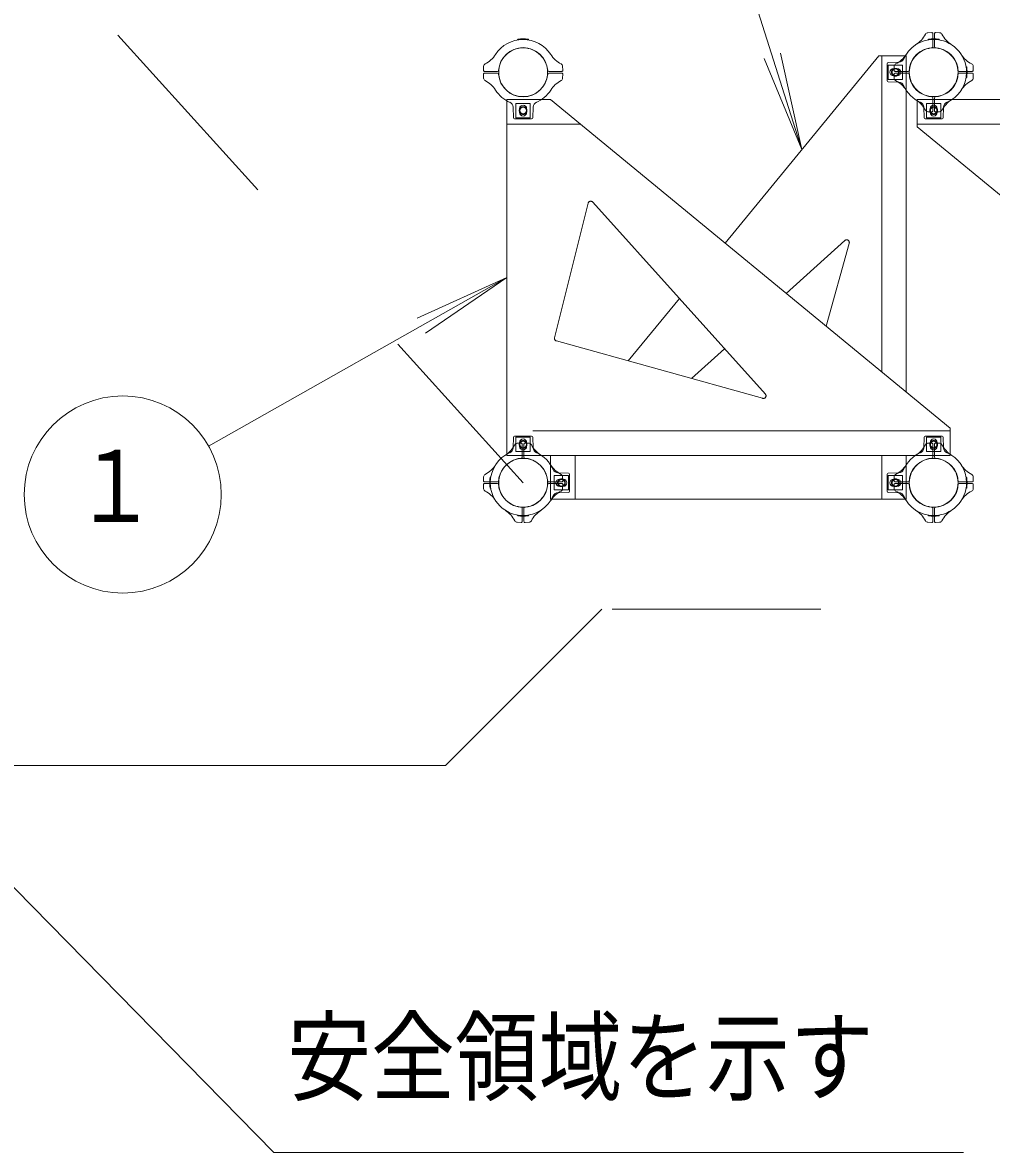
# Model space of a CAD drawing. Units: millimetres on the paper, scale 1:60. Extents: x 0 to 420, y -297 to 594.
# Drawn here: x 190.05 to 219.55, y 379.14 to 413.54 of the extents above; entities that cross this region are included whole.
import ezdxf
from ezdxf.enums import TextEntityAlignment as Align

# ---------------------------------------------------------------- set-up
doc = ezdxf.new("R2010")
doc.units = ezdxf.units.MM
for name, pattern in [('USER1', [19.05, 12.7, -6.35]), ('USER2', [50.8, 31.75, -6.35, 6.35, -6.35]), ('USER3', [63.5, 31.75, -6.35, 6.35, -6.35, 6.35, -6.35])]:
    doc.linetypes.add(name, pattern=pattern)
doc.layers.add('LY_1', color=7, linetype='Continuous', lineweight=9)
doc.styles.add('ＭＳ ゴシック', font='')
doc.styles.get('ＭＳ ゴシック').set_extended_font_data('MS Gothic')

msp = doc.modelspace()

# ---------------------------------------------------------------- linework, layer by layer
at = {"layer": 'LY_1', "linetype": 'USER2', "lineweight": 18}
msp.add_line((167.378, 441.404), (205.288, 399.527), dxfattribs=at)
at = {"layer": 'LY_1', "lineweight": 18}
for p, q in [((211.447, 417.005), (213.778, 409.677)), ((217.729, 413.234), (217.598, 413.23)), ((217.763, 412.808), (217.763, 413.201)), ((217.813, 412.808), (217.813, 413.201)), ((217.848, 413.234), (217.979, 413.23)), ((205.121, 413.013), (205.121, 413.016)), ((205.455, 413.013), (205.455, 413.016)), ((217.621, 413.013), (217.621, 413.016)), ((217.955, 413.013), (217.955, 413.016)), ((213.778, 409.677), (213.122, 412.604)), ((216.121, 412.527), (216.955, 412.527)), ((204.081, 412.087), (204.085, 412.218)), ((206.495, 412.087), (206.491, 412.208)), ((213.778, 409.677), (212.623, 412.445)), ((216.371, 411.768), (216.371, 412.287)), ((216.404, 412.32), (216.726, 412.331)), ((216.581, 412.087), (216.585, 412.218)), ((218.774, 412.194), (218.777, 412.194)), ((218.995, 412.087), (218.991, 412.208)), ((204.081, 411.968), (204.085, 411.837)), ((204.507, 412.052), (204.114, 412.052)), ((204.507, 412.002), (204.114, 412.002)), ((206.069, 412.052), (206.462, 412.052)), ((206.069, 412.002), (206.462, 412.002)), ((206.495, 411.968), (206.491, 411.846)), ((216.581, 411.968), (216.585, 411.837)), ((217.007, 412.052), (216.614, 412.052)), ((217.007, 412.002), (216.614, 412.002)), ((218.569, 412.052), (218.962, 412.052)), ((218.569, 412.002), (218.962, 412.002)), ((218.774, 411.861), (218.777, 411.861)), ((218.995, 411.968), (218.991, 411.846)), ((216.404, 411.734), (216.726, 411.723)), ((204.788, 400.361), (204.788, 411.194)), ((217.288, 410.361), (217.288, 411.194)), ((217.763, 411.246), (217.763, 410.853)), ((217.813, 411.246), (217.813, 410.853)), ((204.995, 410.643), (204.984, 410.965)), ((205.581, 410.643), (205.592, 410.965)), ((217.495, 410.643), (217.484, 410.965)), ((217.729, 410.82), (217.607, 410.824)), ((217.848, 410.82), (217.969, 410.824)), ((218.081, 410.643), (218.092, 410.965)), ((205.548, 410.611), (205.029, 410.611)), ((218.048, 410.611), (217.529, 410.611)), ((195.71, 400.645), (204.788, 405.777)), ((204.788, 405.777), (202.058, 404.534)), ((204.788, 405.777), (202.315, 404.079)), ((218.288, 401.194), (218.288, 400.361)), ((204.995, 400.912), (204.984, 400.589)), ((205.029, 400.944), (205.548, 400.944)), ((205.581, 400.912), (205.592, 400.589)), ((217.495, 400.912), (217.484, 400.589)), ((217.529, 400.944), (218.048, 400.944)), ((218.081, 400.912), (218.092, 400.589)), ((205.229, 400.734), (205.107, 400.73)), ((205.263, 400.308), (205.263, 400.701)), ((205.313, 400.308), (205.313, 400.701)), ((205.348, 400.734), (205.469, 400.73)), ((217.729, 400.734), (217.598, 400.73)), ((217.763, 400.308), (217.763, 400.701)), ((217.813, 400.308), (217.813, 400.701)), ((217.848, 400.734), (217.979, 400.73)), ((206.673, 399.82), (206.35, 399.831)), ((206.705, 399.787), (206.705, 399.268)), ((216.371, 399.268), (216.371, 399.787)), ((216.404, 399.82), (216.726, 399.831)), ((204.081, 399.587), (204.085, 399.708)), ((204.081, 399.468), (204.085, 399.346)), ((204.507, 399.552), (204.114, 399.552)), ((204.507, 399.502), (204.114, 399.502)), ((204.302, 399.694), (204.299, 399.694)), ((206.069, 399.552), (206.462, 399.552)), ((206.069, 399.502), (206.462, 399.502)), ((206.495, 399.587), (206.491, 399.718)), ((206.495, 399.468), (206.491, 399.337)), ((216.581, 399.587), (216.585, 399.708)), ((216.581, 399.468), (216.585, 399.346)), ((217.007, 399.552), (216.614, 399.552)), ((217.007, 399.502), (216.614, 399.502)), ((218.569, 399.552), (218.962, 399.552)), ((218.569, 399.502), (218.962, 399.502)), ((218.774, 399.694), (218.777, 399.694)), ((218.995, 399.587), (218.991, 399.718)), ((218.995, 399.468), (218.991, 399.337)), ((204.302, 399.361), (204.299, 399.361)), ((206.673, 399.234), (206.35, 399.223)), ((216.404, 399.234), (216.726, 399.223)), ((218.774, 399.361), (218.777, 399.361)), ((205.263, 398.746), (205.263, 398.353)), ((205.313, 398.746), (205.313, 398.353)), ((216.955, 399.027), (206.121, 399.027)), ((217.763, 398.746), (217.763, 398.353)), ((217.813, 398.746), (217.813, 398.353)), ((205.121, 398.541), (205.121, 398.538)), ((205.455, 398.541), (205.455, 398.538)), ((217.621, 398.541), (217.621, 398.538)), ((217.955, 398.541), (217.955, 398.538)), ((205.229, 398.32), (205.098, 398.325)), ((205.348, 398.32), (205.479, 398.325)), ((217.729, 398.32), (217.607, 398.324)), ((217.848, 398.32), (217.969, 398.324)), ((197.694, 379.136), (186.128, 390.917)), ((197.694, 379.136), (218.694, 379.136))]:
    msp.add_line(p, q, dxfattribs=at)
at = {"layer": 'LY_1'}
for p, q in [((211.436, 406.826), (216.121, 412.527)), ((216.955, 412.527), (216.955, 402.29)), ((216.563, 412.136), (216.68, 412.136)), ((216.563, 411.919), (216.68, 411.919)), ((204.788, 411.194), (206.121, 411.194)), ((206.121, 411.194), (218.288, 401.194)), ((217.288, 411.194), (230.788, 411.194)), ((205.18, 410.802), (205.18, 410.919)), ((205.396, 410.802), (205.396, 410.919)), ((217.68, 410.802), (217.68, 410.919)), ((217.896, 410.802), (217.896, 410.919)), ((229.455, 400.361), (217.288, 410.361)), ((206.242, 403.944), (207.266, 408.039)), ((207.266, 408.039), (207.269, 408.049)), ((207.269, 408.049), (207.274, 408.059)), ((207.274, 408.059), (207.28, 408.068)), ((207.28, 408.068), (207.288, 408.077)), ((207.288, 408.077), (207.296, 408.084)), ((207.296, 408.084), (207.306, 408.09)), ((207.306, 408.09), (207.316, 408.095)), ((207.316, 408.095), (207.327, 408.098)), ((207.327, 408.098), (207.338, 408.1)), ((207.338, 408.1), (207.35, 408.1)), ((207.35, 408.1), (207.361, 408.099)), ((207.361, 408.099), (207.372, 408.096)), ((207.372, 408.096), (207.383, 408.092)), ((207.383, 408.092), (207.393, 408.087)), ((207.393, 408.087), (207.402, 408.08)), ((207.402, 408.08), (207.41, 408.072)), ((207.41, 408.072), (212.664, 402.228)), ((213.298, 405.295), (215.087, 406.903)), ((215.217, 406.817), (214.514, 404.295)), ((215.087, 406.903), (215.096, 406.911)), ((215.096, 406.911), (215.107, 406.916)), ((215.107, 406.916), (215.117, 406.92)), ((215.117, 406.92), (215.129, 406.923)), ((215.129, 406.923), (215.14, 406.924)), ((215.14, 406.924), (215.152, 406.923)), ((215.152, 406.923), (215.163, 406.92)), ((215.163, 406.92), (215.174, 406.916)), ((215.174, 406.916), (215.184, 406.911)), ((215.184, 406.911), (215.193, 406.903)), ((215.193, 406.903), (215.201, 406.895)), ((215.201, 406.895), (215.208, 406.886)), ((215.208, 406.886), (215.213, 406.875)), ((215.213, 406.875), (215.217, 406.864)), ((215.217, 406.864), (215.22, 406.852)), ((215.22, 406.829), (215.217, 406.817)), ((215.22, 406.852), (215.221, 406.84)), ((215.221, 406.84), (215.22, 406.829)), ((208.487, 403.238), (210.048, 405.138)), ((206.24, 403.932), (206.242, 403.944)), ((206.24, 403.92), (206.24, 403.932)), ((206.242, 403.907), (206.24, 403.92)), ((206.245, 403.896), (206.242, 403.907)), ((206.251, 403.885), (206.245, 403.896)), ((206.258, 403.875), (206.251, 403.885)), ((206.267, 403.866), (206.258, 403.875)), ((206.277, 403.858), (206.267, 403.866)), ((206.288, 403.852), (206.277, 403.858)), ((206.3, 403.848), (206.288, 403.852)), ((212.578, 402.098), (206.3, 403.848)), ((210.413, 402.701), (211.423, 403.609)), ((212.664, 402.228), (212.671, 402.219)), ((212.671, 402.219), (212.677, 402.209)), ((212.677, 402.209), (212.681, 402.198)), ((212.681, 402.198), (212.684, 402.187)), ((212.684, 402.187), (212.685, 402.175)), ((212.685, 402.175), (212.684, 402.164)), ((212.59, 402.095), (212.578, 402.098)), ((212.601, 402.095), (212.59, 402.095)), ((212.613, 402.095), (212.601, 402.095)), ((212.625, 402.098), (212.613, 402.095)), ((212.636, 402.102), (212.625, 402.098)), ((212.646, 402.107), (212.636, 402.102)), ((212.656, 402.114), (212.646, 402.107)), ((212.664, 402.122), (212.656, 402.114)), ((212.671, 402.132), (212.664, 402.122)), ((212.677, 402.142), (212.671, 402.132)), ((212.681, 402.152), (212.677, 402.142)), ((212.684, 402.164), (212.681, 402.152)), ((205.18, 400.752), (205.18, 400.636)), ((205.396, 400.752), (205.396, 400.636)), ((217.68, 400.752), (217.68, 400.636)), ((217.896, 400.752), (217.896, 400.636)), ((218.288, 400.361), (204.788, 400.361)), ((206.121, 399.027), (206.121, 400.361)), ((216.955, 400.361), (216.955, 399.027)), ((206.513, 399.636), (206.396, 399.636)), ((216.563, 399.636), (216.68, 399.636)), ((206.513, 399.419), (206.396, 399.419)), ((216.563, 399.419), (216.68, 399.419))]:
    msp.add_line(p, q, dxfattribs=at)
at = {"layer": 'LY_1', "linetype": 'USER1', "lineweight": 18}
for p, q in [((216.205, 412.527), (216.205, 402.906)), ((216.405, 411.811), (216.405, 412.244)), ((216.405, 412.244), (216.838, 412.244)), ((216.838, 412.244), (216.838, 411.811)), ((216.838, 411.811), (216.405, 411.811)), ((205.071, 411.077), (205.505, 411.077)), ((205.071, 410.644), (205.071, 411.077)), ((205.505, 411.077), (205.505, 410.644)), ((217.571, 411.077), (218.005, 411.077)), ((217.571, 410.644), (217.571, 411.077)), ((218.005, 411.077), (218.005, 410.644)), ((207.034, 410.444), (204.788, 410.444)), ((205.505, 410.644), (205.071, 410.644)), ((217.288, 410.444), (230.788, 410.444)), ((218.005, 410.644), (217.571, 410.644)), ((218.288, 401.111), (204.788, 401.111)), ((205.071, 400.477), (205.071, 400.911)), ((205.071, 400.911), (205.505, 400.911)), ((205.505, 400.911), (205.505, 400.477)), ((217.571, 400.477), (217.571, 400.911)), ((217.571, 400.911), (218.005, 400.911)), ((218.005, 400.911), (218.005, 400.477)), ((205.505, 400.477), (205.071, 400.477)), ((218.005, 400.477), (217.571, 400.477)), ((206.871, 400.361), (206.871, 399.027)), ((216.205, 400.361), (216.205, 399.027)), ((206.238, 399.311), (206.238, 399.744)), ((206.238, 399.744), (206.671, 399.744)), ((206.671, 399.744), (206.671, 399.311)), ((216.405, 399.311), (216.405, 399.744)), ((216.405, 399.744), (216.838, 399.744)), ((216.838, 399.744), (216.838, 399.311)), ((206.671, 399.311), (206.238, 399.311)), ((216.838, 399.311), (216.405, 399.311))]:
    msp.add_line(p, q, dxfattribs=at)
at = {"layer": 'LY_1', "linetype": 'USER3', "lineweight": 18}
for p, q in [((207.687, 395.678), (202.925, 390.917)), ((252.452, 395.678), (207.687, 395.678)), ((202.925, 390.917), (169.331, 390.917))]:
    msp.add_line(p, q, dxfattribs=at)
at = {"layer": 'LY_1', "linetype": 'USER2', "lineweight": 18}
for centre in [(205.288, 412.027), (217.788, 412.027), (205.288, 399.527), (217.788, 399.527)]:
    msp.add_circle(centre, 0.743, dxfattribs=at)
at = {"layer": 'LY_1', "linetype": 'USER1', "lineweight": 18}
for centre in [(216.621, 412.027), (205.288, 410.861), (217.788, 410.861), (205.288, 400.694), (217.788, 400.694), (206.455, 399.527), (216.621, 399.527)]:
    msp.add_circle(centre, 0.117, dxfattribs=at)
at = {"layer": 'LY_1', "lineweight": 18}
for centre, radius in [((216.621, 412.027), 0.1), ((205.288, 410.861), 0.1), ((217.788, 410.861), 0.1), ((193.099, 399.169), 3), ((205.288, 400.694), 0.1), ((217.788, 400.694), 0.1), ((206.455, 399.527), 0.1), ((216.621, 399.527), 0.1)]:
    msp.add_circle(centre, radius, dxfattribs=at)
for centre, radius, start, end in [((216.797, 413.569), 0.833, 302.7272, 332.5412), ((217.61, 413.147), 0.0833, 92, 152.5412), ((217.73, 413.201), 0.0333, 0, 92), ((217.846, 413.201), 0.0333, 88, 180), ((217.966, 413.147), 0.0833, 27.4588, 88), ((218.779, 413.569), 0.833, 207.4588, 237.2728), ((205.288, 412.027), 1, 90, 147.2728), ((205.138, 413.016), 0.0167, 98.6269, 180), ((205.288, 412.027), 1.017, 90, 98.6269), ((205.288, 412.027), 1.017, 81.3731, 90), ((205.288, 412.027), 1, 32.7272, 90), ((205.438, 413.016), 0.0167, 0, 81.3731), ((217.788, 412.027), 1, 90, 156.8676), ((217.638, 413.016), 0.0167, 98.6269, 180), ((217.788, 412.027), 1.017, 90, 98.6269), ((217.788, 412.027), 1.017, 81.3731, 90), ((217.788, 412.027), 1, 0, 90), ((217.938, 413.016), 0.0167, 0, 81.3731), ((203.746, 413.018), 0.833, 297.4588, 327.2728), ((205.288, 412.027), 0.75, 90, 175.7293), ((205.288, 412.027), 0.75, 4.2707, 90), ((206.83, 413.018), 0.833, 212.7272, 242.5412), ((216.246, 413.018), 0.833, 297.4588, 327.2728), ((217.788, 412.027), 0.75, 90, 180), ((217.73, 412.808), 0.0333, 274.2707, 0), ((217.788, 412.027), 0.75, 0, 90), ((217.846, 412.808), 0.0333, 180, 265.7293), ((219.33, 413.018), 0.833, 212.7272, 242.5412), ((204.168, 412.205), 0.0833, 117.4588, 178), ((206.408, 412.205), 0.0833, 2, 62.5412), ((216.405, 412.287), 0.0333, 92, 180), ((216.668, 412.205), 0.0833, 117.4588, 178), ((216.721, 412.498), 0.167, 272, 336.2094), ((218.777, 412.177), 0.0167, 8.6269, 90), ((217.788, 412.027), 1.017, 0, 8.6269), ((218.908, 412.205), 0.0833, 2, 62.5412), ((204.114, 412.086), 0.0333, 178, 270), ((204.114, 411.969), 0.0333, 90, 182), ((204.168, 411.849), 0.0833, 182, 242.5412), ((204.507, 412.086), 0.0333, 270, 355.7293), ((204.507, 411.969), 0.0333, 4.2707, 90), ((205.288, 412.027), 0.75, 184.2707, 270), ((205.288, 412.027), 0.75, 270, 355.7293), ((206.069, 412.086), 0.0333, 184.2707, 270), ((206.069, 411.969), 0.0333, 90, 175.7293), ((206.408, 411.849), 0.0833, 297.4588, 358), ((206.462, 412.086), 0.0333, 270, 2), ((206.462, 411.969), 0.0333, 358, 90), ((216.614, 412.086), 0.0333, 178, 270), ((216.614, 411.969), 0.0333, 90, 182), ((216.668, 411.849), 0.0833, 182, 242.5412), ((217.007, 412.086), 0.0333, 270, 355.7293), ((217.007, 411.969), 0.0333, 4.2707, 90), ((217.788, 412.027), 0.75, 180, 270), ((217.788, 412.027), 0.75, 270, 0), ((217.788, 412.027), 1, 293.1324, 0), ((218.569, 412.086), 0.0333, 184.2707, 270), ((218.569, 411.969), 0.0333, 90, 175.7293), ((218.777, 411.877), 0.0167, 270, 351.3731), ((217.788, 412.027), 1.017, 351.3731, 0), ((218.908, 411.849), 0.0833, 297.4588, 358), ((218.962, 412.086), 0.0333, 270, 2), ((218.962, 411.969), 0.0333, 358, 90), ((203.746, 411.036), 0.833, 32.7272, 62.5412), ((205.288, 412.027), 1, 212.7272, 246.8676), ((205.288, 412.027), 1, 293.1324, 327.2728), ((206.83, 411.036), 0.833, 117.4588, 147.2728), ((216.405, 411.768), 0.0333, 180, 268), ((216.246, 411.036), 0.833, 32.7272, 62.5412), ((216.721, 411.557), 0.167, 23.7906, 88), ((217.788, 412.027), 1, 203.1324, 246.8676), ((219.33, 411.036), 0.833, 117.4588, 147.2728), ((216.797, 410.485), 0.833, 27.4588, 57.2728), ((217.73, 411.246), 0.0333, 0, 85.7293), ((217.846, 411.246), 0.0333, 94.2707, 180), ((218.779, 410.485), 0.833, 122.7272, 152.5412), ((204.817, 410.96), 0.167, 2, 66.2094), ((205.759, 410.96), 0.167, 113.7906, 178), ((217.317, 410.96), 0.167, 2, 66.2094), ((217.61, 410.908), 0.0833, 207.4588, 268), ((217.73, 410.853), 0.0333, 268, 0), ((217.846, 410.853), 0.0333, 180, 272), ((217.966, 410.908), 0.0833, 272, 332.5412), ((218.259, 410.96), 0.167, 113.7906, 178), ((205.029, 410.644), 0.0333, 182, 270), ((205.548, 410.644), 0.0333, 270, 358), ((217.529, 410.644), 0.0333, 182, 270), ((218.048, 410.644), 0.0333, 270, 358), ((205.029, 400.911), 0.0333, 90, 178), ((205.548, 400.911), 0.0333, 2, 90), ((217.529, 400.911), 0.0333, 90, 178), ((218.048, 400.911), 0.0333, 2, 90), ((204.297, 401.069), 0.833, 302.7272, 332.5412), ((204.817, 400.595), 0.167, 293.7906, 358), ((205.11, 400.647), 0.0833, 92, 152.5412), ((205.23, 400.701), 0.0333, 0, 92), ((205.346, 400.701), 0.0333, 88, 180), ((205.466, 400.647), 0.0833, 27.4588, 88), ((206.279, 401.069), 0.833, 207.4588, 237.2728), ((205.759, 400.595), 0.167, 182, 246.2094), ((216.797, 401.069), 0.833, 302.7272, 332.5412), ((217.317, 400.595), 0.167, 293.7906, 358), ((217.61, 400.647), 0.0833, 92, 152.5412), ((217.73, 400.701), 0.0333, 0, 92), ((217.846, 400.701), 0.0333, 88, 180), ((217.966, 400.647), 0.0833, 27.4588, 88), ((218.779, 401.069), 0.833, 207.4588, 237.2728), ((218.259, 400.595), 0.167, 182, 246.2094), ((205.288, 399.527), 1, 113.1324, 180), ((205.288, 399.527), 0.75, 90, 180), ((205.23, 400.308), 0.0333, 274.2707, 0), ((205.288, 399.527), 0.75, 0, 90), ((205.346, 400.308), 0.0333, 180, 265.7293), ((205.288, 399.527), 1, 23.1324, 66.8676), ((217.788, 399.527), 1, 113.1324, 156.8676), ((217.788, 399.527), 0.75, 90, 180), ((217.73, 400.308), 0.0333, 274.2707, 0), ((217.788, 399.527), 0.75, 0, 90), ((217.846, 400.308), 0.0333, 180, 265.7293), ((217.788, 399.527), 1, 0, 66.8676), ((204.168, 399.705), 0.0833, 117.4588, 178), ((203.746, 400.518), 0.833, 297.4588, 327.2728), ((206.83, 400.518), 0.833, 212.7272, 242.5412), ((206.356, 399.998), 0.167, 203.7906, 268), ((206.408, 399.705), 0.0833, 2, 62.5412), ((206.671, 399.787), 0.0333, 0, 88), ((216.405, 399.787), 0.0333, 92, 180), ((216.668, 399.705), 0.0833, 117.4588, 178), ((216.246, 400.518), 0.833, 297.4588, 327.2728), ((216.721, 399.998), 0.167, 272, 336.2094), ((219.33, 400.518), 0.833, 212.7272, 242.5412), ((218.908, 399.705), 0.0833, 2, 62.5412), ((204.114, 399.586), 0.0333, 178, 270), ((204.114, 399.469), 0.0333, 90, 182), ((205.288, 399.527), 1.017, 171.3731, 180), ((205.288, 399.527), 1.017, 180, 188.6269), ((204.299, 399.677), 0.0167, 90, 171.3731), ((205.288, 399.527), 1, 180, 270), ((204.507, 399.586), 0.0333, 270, 355.7293), ((204.507, 399.469), 0.0333, 4.2707, 90), ((205.288, 399.527), 0.75, 180, 270), ((205.288, 399.527), 0.75, 270, 0), ((206.069, 399.586), 0.0333, 184.2707, 270), ((206.069, 399.469), 0.0333, 90, 175.7293), ((206.462, 399.586), 0.0333, 270, 2), ((206.462, 399.469), 0.0333, 358, 90), ((216.614, 399.586), 0.0333, 178, 270), ((216.614, 399.469), 0.0333, 90, 182), ((217.007, 399.586), 0.0333, 270, 355.7293), ((217.007, 399.469), 0.0333, 4.2707, 90), ((217.788, 399.527), 0.75, 180, 270), ((217.788, 399.527), 1, 270, 0), ((217.788, 399.527), 0.75, 270, 0), ((218.569, 399.586), 0.0333, 184.2707, 270), ((218.569, 399.469), 0.0333, 90, 175.7293), ((218.777, 399.677), 0.0167, 8.6269, 90), ((217.788, 399.527), 1.017, 0, 8.6269), ((217.788, 399.527), 1.017, 351.3731, 0), ((218.962, 399.586), 0.0333, 270, 2), ((218.962, 399.469), 0.0333, 358, 90), ((204.168, 399.349), 0.0833, 182, 242.5412), ((203.746, 398.536), 0.833, 32.7272, 62.5412), ((204.299, 399.377), 0.0167, 188.6269, 270), ((205.288, 399.527), 1, 270, 336.8676), ((206.83, 398.536), 0.833, 117.4588, 147.2728), ((206.356, 399.057), 0.167, 92, 156.2094), ((206.408, 399.349), 0.0833, 297.4588, 358), ((206.671, 399.268), 0.0333, 272, 0), ((216.405, 399.268), 0.0333, 180, 268), ((216.668, 399.349), 0.0833, 182, 242.5412), ((216.246, 398.536), 0.833, 32.7272, 62.5412), ((216.721, 399.057), 0.167, 23.7906, 88), ((217.788, 399.527), 1, 203.1324, 270), ((219.33, 398.536), 0.833, 117.4588, 147.2728), ((218.777, 399.377), 0.0167, 270, 351.3731), ((218.908, 399.349), 0.0833, 297.4588, 358), ((205.23, 398.746), 0.0333, 0, 85.7293), ((205.346, 398.746), 0.0333, 94.2707, 180), ((217.73, 398.746), 0.0333, 0, 85.7293), ((217.846, 398.746), 0.0333, 94.2707, 180), ((204.297, 397.985), 0.833, 27.4588, 57.2728), ((205.138, 398.538), 0.0167, 180, 261.3731), ((205.288, 399.527), 1.017, 261.3731, 270), ((205.288, 399.527), 1.017, 270, 278.6269), ((205.438, 398.538), 0.0167, 278.6269, 0), ((206.279, 397.985), 0.833, 122.7272, 152.5412), ((216.797, 397.985), 0.833, 27.4588, 57.2728), ((217.638, 398.538), 0.0167, 180, 261.3731), ((217.788, 399.527), 1.017, 261.3731, 270), ((217.788, 399.527), 1.017, 270, 278.6269), ((217.938, 398.538), 0.0167, 278.6269, 0), ((218.779, 397.985), 0.833, 122.7272, 152.5412), ((205.11, 398.408), 0.0833, 207.4588, 268), ((205.23, 398.353), 0.0333, 268, 0), ((205.346, 398.353), 0.0333, 180, 272), ((205.466, 398.408), 0.0833, 272, 332.5412), ((217.61, 398.408), 0.0833, 207.4588, 268), ((217.73, 398.353), 0.0333, 268, 0), ((217.846, 398.353), 0.0333, 180, 272), ((217.966, 398.408), 0.0833, 272, 332.5412)]:
    msp.add_arc(centre, radius, start, end, dxfattribs=at)
at = {"layer": 'LY_1'}
for centre, start, end in [((216.563, 412.027), 90, 270), ((216.68, 412.027), 270, 90), ((205.288, 410.919), 0, 180), ((205.288, 410.802), 180, 0), ((217.788, 410.919), 0, 180), ((217.788, 410.802), 180, 0), ((205.288, 400.752), 0, 180), ((217.788, 400.752), 0, 180), ((205.288, 400.636), 180, 0), ((217.788, 400.636), 180, 0), ((206.396, 399.527), 90, 270), ((206.513, 399.527), 270, 90), ((216.563, 399.527), 90, 270), ((216.68, 399.527), 270, 90)]:
    msp.add_arc(centre, 0.108, start, end, dxfattribs=at)

# ---------------------------------------------------------------- texts
at = {"layer": 'LY_1', "style": 'ＭＳ ゴシック', "width": 0.85}
for s, p in [('１', (191.599, 397.669)), ('安全領域を示す', (198.111, 380.286))]:
    msp.add_text(s, height=2.199, dxfattribs=at).set_placement(p, align=Align.BOTTOM_LEFT)

doc.saveas('drawing.dxf')
